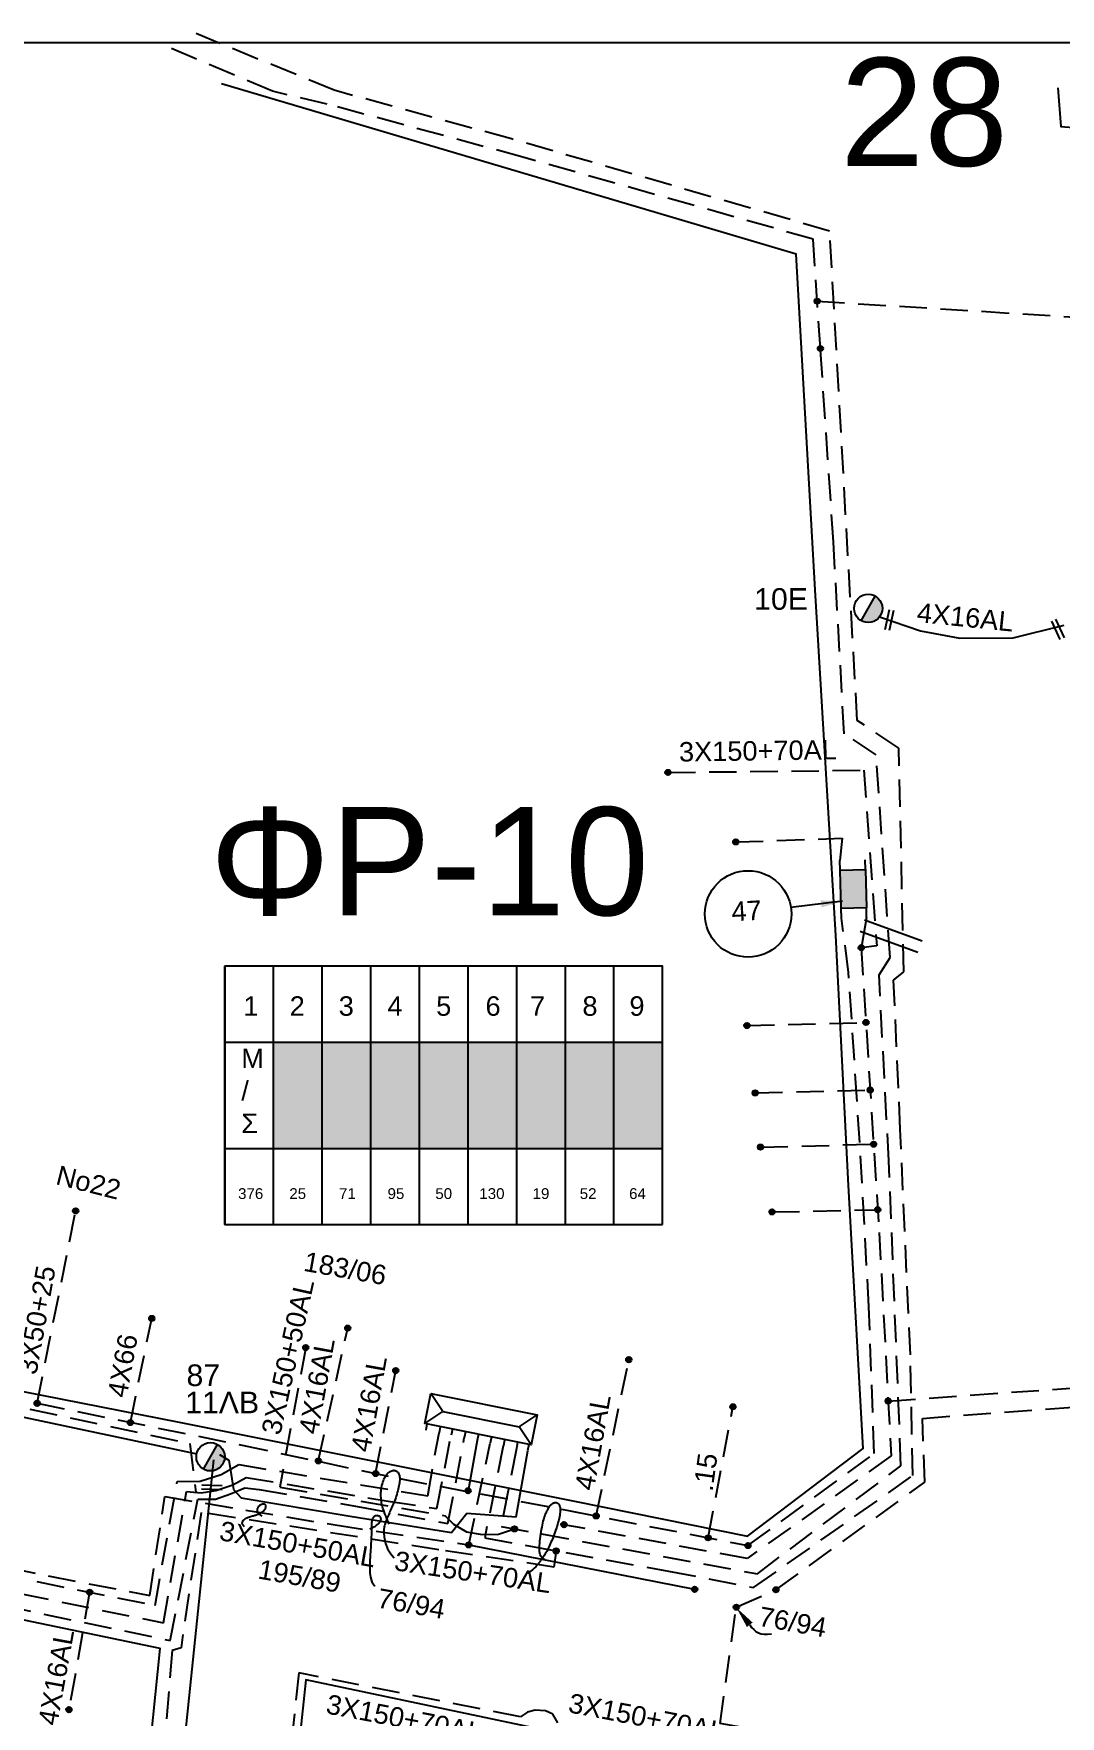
# Model space of a CAD drawing. Header units: millimetres. Extents: x 766 to 1726, y 225 to 629.
# Drawn here: x 1344 to 1391.4, y 528.8 to 606.6 of the extents above; entities that cross this region are included whole.
import ezdxf
from ezdxf.enums import TextEntityAlignment as Align

# ---------------------------------------------------------------- set-up
doc = ezdxf.new("R2010")
doc.units = ezdxf.units.MM
doc.linetypes.add('DASHED', pattern=[19.05, 12.7, -6.35])
for name, color, linetype in [('Link Box 4 Διευθύνσεων', 7, 'Continuous'), ('Άγνωστα', 7, 'Continuous'), ('Ασφαλειοκιβώτια Χ.Τ 9 αναχωρήσεων', 7, 'Continuous'), ('Επιγραφές - Σχήματα', 7, 'Continuous'), ('Καλώδια ΧΤ   3x150+50AL', 7, 'DASHED'), ('Καλώδια ΧΤ   3x150+70AL', 7, 'DASHED'), ('Καλώδια ΧΤ   3x150AL+50XLPE', 7, 'DASHED'), ('Μηχανική τομή', 7, 'Continuous'), ('Στύλος ΦΜ', 7, 'Continuous'), ('Στύλος ΦΜ @ 1', 7, 'Continuous'), ('Συνδέσεις', 7, 'Continuous'), ('Συνεστραμμένα ΧΤ   3x70+54.6+25 AL', 7, 'SYN_LINE'), ('Τομή', 7, 'Continuous'), ('Υποσταθμός πόλεως', 7, 'Continuous'), ('Υπόβαθρο ΔΕΗ', 7, 'Continuous'), ('Υπόγεια Καλώδια Δικτύου ΧΤ   .15', 7, 'DASHED'), ('Υπόγεια καλώδια Δικτύου ΧΤ και Παρ. ΧΤ 3X50AL +25CU  XLPE', 7, 'DASHED'), ('Υπόγεια καλώδια Παροχών ΧΤ   .15', 7, 'DASHED'), ('Υπόγεια καλώδια Παροχών ΧΤ   4x16AL', 7, 'DASHED')]:
    doc.layers.add(name, color=color, linetype=linetype)
doc.styles.add('arial', font='arial.ttf')
doc.styles.get("Standard").update_dxf_attribs({"font": 'arial.ttf'})
doc.linetypes.add('SYN_LINE', pattern='A,0.5,-0.0001,["/\\/\\/\\/",Standard,S=0.1,R=0,X=0,Y=-0.05],-0.25', length=0.7501)
doc.dimstyles.new('ISO-25', dxfattribs={"dimtxt": 2.5, "dimasz": 2.5, "dimexe": 1.25, "dimexo": 0.625, "dimtad": 1, "dimtxsty": 'Standard', "dimcen": 2.5, "dimadec": 0, "dimazin": 0, "dimtfac": 1, "dimtmove": 0, "dimatfit": 3, "dimfxl": 1, "dimarcsym": 0})

# ---------------------------------------------------------------- blocks, each defined once
blk = doc.blocks.new('ΥΠΑΡΧΩΝ ΤΣΙΜΕΝΤΕΝΙΟΣ ΣΤΥΛΟΣ')
at = {"layer": 'Στύλος ΦΜ'}
blk.add_hatch(color=256, dxfattribs=at).paths.add_polyline_path([(-1.29, -2.28, 0.574793), (2.62, 0, 0.268822), (1.3, 2.27)])
blk.add_line((-1.29, -2.28), (1.3, 2.27), dxfattribs=at)
blk.add_circle((0, 0), 2.62, dxfattribs=at)
at = {"layer": 'Στύλος ΦΜ', "flags": 4}
for tag, p in [('ΑΡΙΘΜΟΣ', (-4.68, 8.05)), ('ΤΥΠΟΣ', (-4.91, 3.03))]:
    blk.add_attdef(tag, p, '', height=4, dxfattribs=at)
blk = doc.blocks.new('LINK BOX 4 ΑΝΑΧΩΡΗΣΕΩΝ')
at = {"layer": 'Link Box 4 Διευθύνσεων', "ltscale": 40}
blk.add_hatch(color=256, dxfattribs=at).paths.add_polyline_path([(-3.54, 0), (-3.54, -4.67), (3.54, -4.67), (3.54, 0)])
for p, q in [((-3.54, 0), (-5.33, 0)), ((5.33, 0), (3.54, 0)), ((-3.54, -4.67), (-5.33, -4.67)), ((5.33, -4.67), (3.54, -4.67))]:
    blk.add_line(p, q, dxfattribs=at)
blk.add_lwpolyline([(-3.54, -4.67), (-3.54, 0), (3.54, 0), (3.54, -4.67)], close=True, dxfattribs=at)
blk = doc.blocks.new('_ΣΥΝΔΕΣΗ')
at = {"layer": 'Συνδέσεις', "linetype": 'SYN_LINE', "ltscale": 40}
blk.add_hatch(color=256, dxfattribs=at).paths.add_polyline_path([(0.5, -0.01, 1), (-0.5, -0.01, 1)])
at = {"layer": 'Συνδέσεις'}
blk.add_circle((0, -0.01), 0.5, dxfattribs=at)
blk = doc.blocks.new('ΤΟΜΗ')
at = {"layer": 'Τομή', "ltscale": 40}
for p, q in [((-5.68, 0), (5.68, 0)), ((5.68, -2.33), (-5.68, -2.33))]:
    blk.add_line(p, q, dxfattribs=at)
blk = doc.blocks.new('ΜΗΧΑΝΙΚΗ ΤΟΜΗ')
at = {"layer": 'Μηχανική τομή', "ltscale": 40}
for p, q in [((-1.89, 0.78), (1.89, 0.78)), ((1.89, 0), (-1.89, 0))]:
    blk.add_line(p, q, dxfattribs=at)
blk = doc.blocks.new('ΑΣΦΑΛΕΙΟΚΙΒΩΤΙΟ ΥΠΟΣΤΑΘΜΟΥ 9A ΑΝΑΧΩΡΗΣΕΩΝ')
at = {"layer": 'Ασφαλειοκιβώτια Χ.Τ 9 αναχωρήσεων', "ltscale": 40}
for p, q in [((0, 0), (0, 11.955)), ((2.25, 0), (2.25, 11.955)), ((4.5, 0), (4.5, 11.955)), ((6.75, 0), (6.75, 11.955)), ((9, 0), (9, 11.955)), ((11.25, 0), (11.25, 11.955)), ((13.5, 0), (13.5, 11.955)), ((15.75, 0), (15.75, 11.955)), ((18, 0), (18, 11.955)), ((0, 8.434), (20.25, 8.434)), ((0, 3.521), (20.25, 3.521))]:
    blk.add_line(p, q, dxfattribs=at)
at = {"layer": 'Ασφαλειοκιβώτια Χ.Τ 9 αναχωρήσεων'}
blk.add_lwpolyline([(20.25, 0), (20.25, 11.955), (0, 11.955), (0, 0)], close=True, dxfattribs=at)
for s, p in [('1', (0.855, 9.658)), ('2', (2.997, 9.658)), ('3', (5.265, 9.658)), ('4', (7.521, 9.658)), ('5', (9.774, 9.658)), ('6', (12.057, 9.658)), ('7', (14.118, 9.658)), ('8', (16.54, 9.658)), ('9', (18.714, 9.658))]:
    blk.add_text(s, height=0.9, dxfattribs=at).set_placement(p)
at = {"layer": 'Ασφαλειοκιβώτια Χ.Τ 9 αναχωρήσεων', "ltscale": 40}
for tag, height, p in [('ΟΝΟΜΑ', 1.25, (9.403, 14.063)), ('ΚΕΙΜΕΝΟ 1', 0.5, (1.194, 1.435)), ('ΚΕΙΜΕΝΟ 2', 0.5, (3.37, 1.435)), ('ΚΕΙΜΕΝΟ 3', 0.5, (5.669, 1.435)), ('ΚΕΙΜΕΝΟ 4', 0.5, (7.913, 1.435)), ('ΚΕΙΜΕΝΟ 5', 0.5, (10.123, 1.435)), ('ΚΕΙΜΕΝΟ 6', 0.5, (12.354, 1.435)), ('ΚΕΙΜΕΝΟ 7', 0.5, (14.623, 1.435)), ('ΚΕΙΜΕΝΟ 8', 0.5, (16.804, 1.435)), ('ΚΕΙΜΕΝΟ 9', 0.5, (19.088, 1.435)), ('ΣΧ', 0.5, (9.152, -0.433))]:
    blk.add_attdef(tag, text='', height=height, dxfattribs=at).set_placement(p, align=Align.MIDDLE_CENTER)
blk = doc.blocks.new('ΥΠΟΣΤΑΘΜΟΣ ΠΟΛΕΩΣ 9 ΑΝΑΧΩΡΗΣΕΩΝ')
at = {"layer": 'Υποσταθμός πόλεως', "ltscale": 40}
for p, q in [((-9.63, -2.82), (-9.63, -4)), ((-7.12, -2.82), (-7.12, -4)), ((-4.84, -2.82), (-4.84, -4)), ((-2.36, -2.82), (-2.36, -4)), ((0.09, -2.82), (0.09, -4)), ((2.55, -2.82), (2.55, -4)), ((5.02, -2.82), (5.02, -4)), ((7.48, -2.82), (7.48, -4)), ((9.61, -2.82), (9.61, -4))]:
    blk.add_line(p, q, dxfattribs=at)
blk.add_lwpolyline([(-10.02, 2.82), (10.02, 2.82), (10.02, -2.82), (-10.02, -2.82)], close=True, dxfattribs=at)
for points in [[(-7.21, 0), (-10.02, 2.82)], [(-10.02, -2.82), (-7.21, 0)], [(-7.21, 0), (7.21, 0)], [(7.21, 0), (10.02, 2.82)], [(10.02, -2.82), (7.21, 0)]]:
    blk.add_lwpolyline(points, dxfattribs=at)
at = {"layer": 'Υποσταθμός πόλεως', "linetype": 'SYN_LINE', "ltscale": 40, "flags": 1}
for tag, p in [('ΜΕΤΑΣΧΗΜΑΤΙΣΜΟΣ', (10.79, 1.71)), ('ΙΣΧΥΣ', (10.77, -1.08)), ('ΑΡΙΘΜΟΣ', (10.89, -3.8))]:
    blk.add_attdef(tag, p, '', height=1.8, dxfattribs=at)

msp = doc.modelspace()

# ---------------------------------------------------------------- hatches: boundary and pattern name
at = {"layer": 'Ασφαλειοκιβώτια Χ.Τ 9 αναχωρήσεων'}
for color, points in [(62, [(1357.3, 559.974), (1355.05, 559.974), (1355.05, 555.06), (1357.3, 555.06)]), (30, [(1359.55, 559.974), (1357.3, 559.974), (1357.3, 555.06), (1359.55, 555.06)]), (85, [(1361.8, 559.974), (1359.55, 559.974), (1359.55, 555.06), (1361.8, 555.06)]), (5, [(1364.05, 559.974), (1361.8, 559.974), (1361.8, 555.06), (1364.05, 555.06)]), (6, [(1366.3, 559.974), (1364.05, 559.974), (1364.05, 555.06), (1366.3, 555.06)]), (1, [(1368.55, 559.974), (1366.3, 559.974), (1366.3, 555.06), (1368.55, 555.06)]), (173, [(1370.8, 559.974), (1368.55, 559.974), (1368.55, 555.06), (1370.8, 555.06)]), (27, [(1373.05, 559.974), (1370.8, 559.974), (1370.8, 555.06), (1373.05, 555.06)])]:
    msp.add_hatch(color=color, dxfattribs=at).paths.add_polyline_path(points)

# ---------------------------------------------------------------- linework, layer by layer
at = {"layer": 'Άγνωστα', "color": 6, "linetype": 'DASHED', "ltscale": 0.1}
for points in [[(1376.434, 569.234), (1381.352, 569.403), (1381.252, 568.38)], [(1348.427, 542.385), (1349.419, 547.2)]]:
    msp.add_lwpolyline(points, dxfattribs=at)
at = {"layer": 'Άγνωστα', "color": 2, "linetype": 'DASHED', "ltscale": 0.1}
for points in [[(1382.488, 565.748), (1382.239, 564.345), (1383.066, 551.176), (1383.62, 540.84), (1376.957, 536.093), (1368.484, 537.664)], [(1376.954, 560.743), (1382.456, 560.887)], [(1377.332, 557.631), (1382.653, 557.76)], [(1377.58, 555.124), (1382.81, 555.258)], [(1378.113, 552.126), (1383, 552.23)]]:
    msp.add_lwpolyline(points, dxfattribs=at)
at = {"layer": 'Άγνωστα', "color": 6}
msp.add_lwpolyline([(1364.473, 541.554), (1364.049, 539.235)], dxfattribs=at)
at = {"layer": 'Άγνωστα', "color": 62}
msp.add_lwpolyline([(1352.279, 540.665), (1349.865, 517.432), (1349.868, 517.496), (1348.225, 480.292)], dxfattribs=at)
at = {"layer": 'Επιγραφές - Σχήματα'}
msp.add_lwpolyline([(807.638, 244.256), (1540.689, 244.256), (1540.689, 606.185), (807.638, 606.185)], close=True, dxfattribs=at)
for points in [[(1360.397, 537.682), (1360.319, 537.879), (1360.257, 538.039), (1360.207, 538.167), (1360.168, 538.27), (1360.137, 538.354), (1360.114, 538.424), (1360.095, 538.486), (1360.079, 538.546), (1360.065, 538.609), (1360.051, 538.676), (1360.04, 538.746), (1360.03, 538.82), (1360.023, 538.896), (1360.019, 538.974), (1360.017, 539.055), (1360.02, 539.137), (1360.026, 539.22), (1360.036, 539.304), (1360.05, 539.388), (1360.067, 539.47), (1360.086, 539.549), (1360.108, 539.625), (1360.132, 539.697), (1360.158, 539.764), (1360.186, 539.825), (1360.215, 539.879), (1360.246, 539.929), (1360.277, 539.973), (1360.31, 540.012), (1360.343, 540.047), (1360.377, 540.077), (1360.412, 540.103), (1360.446, 540.125), (1360.482, 540.144), (1360.517, 540.158), (1360.551, 540.168), (1360.586, 540.175), (1360.619, 540.177), (1360.652, 540.174), (1360.683, 540.167), (1360.713, 540.156), (1360.742, 540.14), (1360.769, 540.121), (1360.793, 540.097), (1360.815, 540.069), (1360.835, 540.037), (1360.852, 540.002), (1360.866, 539.964), (1360.877, 539.922), (1360.885, 539.877), (1360.889, 539.828), (1360.89, 539.776), (1360.889, 539.72), (1360.884, 539.66), (1360.877, 539.597), (1360.866, 539.529), (1360.853, 539.457), (1360.837, 539.382), (1360.819, 539.305), (1360.799, 539.226), (1360.777, 539.146), (1360.754, 539.066), (1360.729, 538.986), (1360.702, 538.908), (1360.675, 538.832), (1360.647, 538.758), (1360.618, 538.685), (1360.589, 538.614), (1360.559, 538.544), (1360.529, 538.475), (1360.499, 538.407), (1360.468, 538.339), (1360.438, 538.271), (1360.408, 538.204), (1360.378, 538.137), (1360.35, 538.071), (1360.322, 538.007), (1360.296, 537.945), (1360.272, 537.884), (1360.25, 537.826), (1360.23, 537.771), (1360.212, 537.718), (1360.196, 537.666), (1360.183, 537.615), (1360.172, 537.564), (1360.164, 537.512), (1360.158, 537.46), (1360.154, 537.405), (1360.152, 537.347), (1360.153, 537.288), (1360.157, 537.225), (1360.163, 537.16), (1360.171, 537.093), (1360.182, 537.023), (1360.196, 536.952), (1360.212, 536.877), (1360.231, 536.801), (1360.255, 536.721), (1360.286, 536.638), (1360.327, 536.549), (1360.38, 536.455), (1360.447, 536.355), (1360.53, 536.247), (1360.631, 536.13)], [(1353.71, 537.558), (1353.655, 537.618), (1353.621, 537.674), (1353.607, 537.726), (1353.609, 537.773), (1353.624, 537.816), (1353.65, 537.855), (1353.685, 537.89), (1353.724, 537.921), (1353.766, 537.949), (1353.809, 537.974), (1353.853, 537.995), (1353.898, 538.014), (1353.943, 538.03), (1353.987, 538.045), (1354.03, 538.057), (1354.072, 538.069), (1354.111, 538.08), (1354.148, 538.09), (1354.183, 538.099), (1354.217, 538.109), (1354.251, 538.12), (1354.285, 538.131), (1354.319, 538.143), (1354.353, 538.157), (1354.389, 538.173), (1354.425, 538.191), (1354.461, 538.21), (1354.496, 538.231), (1354.53, 538.252), (1354.562, 538.276), (1354.591, 538.3), (1354.617, 538.325), (1354.639, 538.35), (1354.657, 538.376), (1354.672, 538.402), (1354.683, 538.428), (1354.691, 538.454), (1354.696, 538.478), (1354.698, 538.501), (1354.697, 538.523), (1354.694, 538.543), (1354.688, 538.561), (1354.679, 538.577), (1354.668, 538.59), (1354.654, 538.601), (1354.637, 538.609), (1354.618, 538.613), (1354.596, 538.615), (1354.571, 538.613), (1354.545, 538.607), (1354.517, 538.599), (1354.488, 538.588), (1354.46, 538.575), (1354.433, 538.56), (1354.407, 538.543), (1354.383, 538.525), (1354.363, 538.506), (1354.345, 538.486), (1354.33, 538.465), (1354.318, 538.443), (1354.308, 538.421), (1354.301, 538.397), (1354.296, 538.373), (1354.293, 538.347), (1354.293, 538.321), (1354.297, 538.294), (1354.307, 538.264), (1354.324, 538.231), (1354.351, 538.195), (1354.389, 538.155), (1354.441, 538.11), (1354.508, 538.059)], [(1367.608, 536.036), (1367.529, 536.085), (1367.467, 536.14), (1367.422, 536.202), (1367.39, 536.269), (1367.37, 536.342), (1367.359, 536.421), (1367.355, 536.506), (1367.356, 536.598), (1367.361, 536.695), (1367.368, 536.798), (1367.377, 536.904), (1367.389, 537.013), (1367.403, 537.122), (1367.418, 537.232), (1367.434, 537.339), (1367.452, 537.444), (1367.471, 537.545), (1367.49, 537.641), (1367.51, 537.733), (1367.531, 537.82), (1367.553, 537.903), (1367.575, 537.981), (1367.598, 538.055), (1367.622, 538.124), (1367.647, 538.189), (1367.671, 538.249), (1367.697, 538.304), (1367.722, 538.355), (1367.748, 538.402), (1367.774, 538.445), (1367.8, 538.483), (1367.825, 538.518), (1367.851, 538.549), (1367.876, 538.575), (1367.9, 538.599), (1367.925, 538.619), (1367.949, 538.636), (1367.972, 538.651), (1367.995, 538.663), (1368.017, 538.673), (1368.039, 538.68), (1368.059, 538.686), (1368.08, 538.689), (1368.099, 538.69), (1368.119, 538.69), (1368.137, 538.686), (1368.155, 538.681), (1368.173, 538.674), (1368.19, 538.664), (1368.207, 538.652), (1368.223, 538.637), (1368.238, 538.62), (1368.252, 538.601), (1368.265, 538.578), (1368.277, 538.553), (1368.287, 538.525), (1368.296, 538.494), (1368.303, 538.46), (1368.308, 538.422), (1368.311, 538.38), (1368.312, 538.333), (1368.31, 538.283), (1368.306, 538.227), (1368.298, 538.166), (1368.288, 538.099), (1368.275, 538.028), (1368.26, 537.952), (1368.242, 537.874), (1368.222, 537.794), (1368.2, 537.712), (1368.176, 537.629), (1368.151, 537.547), (1368.125, 537.467), (1368.098, 537.387), (1368.069, 537.308), (1368.04, 537.23), (1368.01, 537.153), (1367.98, 537.077), (1367.949, 537.001), (1367.918, 536.926), (1367.886, 536.85), (1367.854, 536.776), (1367.822, 536.703), (1367.789, 536.631), (1367.756, 536.561), (1367.723, 536.494), (1367.689, 536.429), (1367.655, 536.368), (1367.621, 536.31), (1367.586, 536.256), (1367.551, 536.203), (1367.515, 536.152), (1367.479, 536.102), (1367.442, 536.051), (1367.405, 536), (1367.367, 535.948), (1367.328, 535.893), (1367.286, 535.836), (1367.238, 535.776), (1367.18, 535.713), (1367.111, 535.647), (1367.027, 535.577), (1366.926, 535.503), (1366.805, 535.425)], [(1359.499, 537.469), (1359.603, 537.518), (1359.69, 537.562), (1359.762, 537.602), (1359.82, 537.639), (1359.867, 537.673), (1359.904, 537.705), (1359.934, 537.736), (1359.959, 537.767), (1359.979, 537.797), (1359.997, 537.827), (1360.01, 537.856), (1360.019, 537.885), (1360.024, 537.913), (1360.025, 537.939), (1360.022, 537.964), (1360.013, 537.987), (1360, 538.007), (1359.983, 538.025), (1359.962, 538.041), (1359.938, 538.055), (1359.913, 538.065), (1359.886, 538.073), (1359.859, 538.078), (1359.833, 538.081), (1359.807, 538.08), (1359.783, 538.076), (1359.76, 538.069), (1359.737, 538.059), (1359.717, 538.047), (1359.697, 538.032), (1359.679, 538.014), (1359.662, 537.994), (1359.647, 537.971), (1359.633, 537.945), (1359.62, 537.916), (1359.609, 537.884), (1359.6, 537.847), (1359.592, 537.805), (1359.586, 537.759), (1359.581, 537.707), (1359.579, 537.649), (1359.577, 537.585), (1359.577, 537.516), (1359.577, 537.442), (1359.577, 537.363), (1359.577, 537.279), (1359.576, 537.19), (1359.574, 537.098), (1359.57, 537.001), (1359.565, 536.902), (1359.559, 536.801), (1359.552, 536.699), (1359.545, 536.598), (1359.538, 536.498), (1359.531, 536.401), (1359.525, 536.307), (1359.52, 536.217), (1359.515, 536.131), (1359.512, 536.048), (1359.509, 535.965), (1359.507, 535.883), (1359.505, 535.799), (1359.504, 535.713), (1359.504, 535.624), (1359.505, 535.53), (1359.508, 535.433), (1359.517, 535.332), (1359.534, 535.23), (1359.562, 535.128), (1359.602, 535.025), (1359.657, 534.924), (1359.73, 534.824)], [(1377.081, 533.036), (1377.169, 532.915), (1377.263, 532.811), (1377.365, 532.726), (1377.479, 532.661), (1377.605, 532.616), (1377.747, 532.594), (1377.907, 532.594), (1378.087, 532.619)]]:
    msp.add_lwpolyline(points, dxfattribs=at)
msp.add_circle((1377.005, 565.905), 2, dxfattribs=at)
msp.add_solid([(1376.949, 532.933), (1376.466, 533.824), (1377.212, 533.138)], dxfattribs=at)
at = {"layer": 'Καλώδια ΧΤ   3x150+50AL', "color": 1, "ltscale": 0.1}
msp.add_lwpolyline([(1356.541, 545.853), (1355.337, 539.405), (1362.985, 538.075), (1363.372, 537.683), (1363.973, 537.338), (1364.703, 537.216), (1365.463, 537.223), (1366.199, 537.47)], dxfattribs=at)
at = {"layer": 'Καλώδια ΧΤ   3x150+50AL', "color": 27, "ltscale": 0.1}
for points in [[(1378.292, 534.652), (1385.177, 539.627), (1385.071, 542.579), (1393.449, 543.21)], [(1376.46, 533.848), (1378.292, 534.652)], [(1380.408, 527.594), (1375.712, 528.476), (1376.46, 533.848)]]:
    msp.add_lwpolyline(points, dxfattribs=at)
at = {"layer": 'Καλώδια ΧΤ   3x150+50AL', "color": 62}
msp.add_lwpolyline([(1352.557, 540.91), (1352.984, 540.654), (1353.083, 539.981), (1353.203, 539.285), (1353.551, 538.911), (1358.509, 538.07), (1363.291, 537.309), (1363.998, 538.2), (1366.281, 538.026), (1366.807, 541.084)], dxfattribs=at)
at = {"layer": 'Καλώδια ΧΤ   3x150+50AL', "color": 173, "linetype": 'DASHED', "ltscale": 0.1}
msp.add_lwpolyline([(1368.125, 536.452), (1368.125, 536.452), (1368.025, 535.703), (1362.704, 536.505), (1351.696, 538.233)], dxfattribs=at)
at = {"layer": 'Καλώδια ΧΤ   3x150+50AL', "color": 30}
msp.add_lwpolyline([(1364.08, 536.729), (1374.531, 534.674)], dxfattribs=at)
at = {"layer": 'Καλώδια ΧΤ   3x150+70AL', "color": 173, "ltscale": 0.1}
msp.add_lwpolyline([(1365.681, 541.311), (1364.818, 537.053), (1373.324, 535.52), (1377.256, 534.76), (1384.623, 539.933), (1384.51, 545.519), (1384.041, 555.949), (1383.738, 562.838), (1384.209, 563.235), (1383.977, 573.577), (1382.055, 574.856), (1380.776, 597.486), (1366.054, 601.745), (1357.855, 603.993), (1351.474, 606.613)], dxfattribs=at)
at = {"layer": 'Καλώδια ΧΤ   3x150+70AL', "color": 1, "ltscale": 0.1}
for points in [[(1380.349, 592.054), (1380.008, 597.11), (1366.588, 600.902), (1357.538, 603.353), (1355.003, 603.947), (1350.211, 605.976)], [(1380.202, 594.242), (1409.762, 592.418), (1409.574, 586.309)], [(1366.285, 541.189), (1365.578, 537.585), (1377.432, 535.391), (1384.077, 540.388), (1383.514, 554.487), (1383.06, 563.086), (1383.577, 563.89), (1382.923, 573.27), (1381.449, 574.239), (1380.953, 583.106), (1380.349, 592.054)]]:
    msp.add_lwpolyline(points, dxfattribs=at)
at = {"layer": 'Καλώδια ΧΤ   3x150+70AL', "color": 2, "ltscale": 0.1}
msp.add_lwpolyline([(1373.294, 572.45), (1382.359, 572.55), (1382.955, 564.426), (1382.239, 564.345)], dxfattribs=at)
at = {"layer": 'Καλώδια ΧΤ   3x150+70AL', "color": 6, "ltscale": 0.1}
msp.add_lwpolyline([(1344.115, 543.278), (1353.526, 541.352), (1360.879, 539.795), (1368.703, 538.317), (1376.995, 536.695), (1382.843, 540.95), (1382.596, 547.743), (1382.169, 555.337), (1381.654, 563.202), (1381.322, 565.717)], dxfattribs=at)
at = {"layer": 'Καλώδια ΧΤ   3x150+70AL', "color": 27, "ltscale": 0.1}
for points in [[(1281.184, 553.088), (1282.664, 552.332), (1283.963, 551.576), (1279.568, 539.246), (1291.683, 538.232), (1293.661, 544.677), (1316.658, 540.057), (1339.652, 535.232), (1349.964, 533.118), (1351.021, 539.199), (1351.708, 539.143), (1352.381, 539.25), (1353.165, 539.501), (1353.782, 539.853), (1360.361, 538.751), (1362.604, 538.41), (1363.265, 541.797)], [(1368.197, 528.508), (1367.975, 528.894), (1367.635, 529.051), (1367.147, 529.081), (1366.795, 528.99), (1366.479, 528.783), (1356.218, 530.806), (1355.297, 522.211), (1354.321, 512.711)]]:
    msp.add_lwpolyline(points, dxfattribs=at)
at = {"layer": 'Καλώδια ΧΤ   3x150+70AL', "color": 85, "ltscale": 0.1}
msp.add_lwpolyline([(1296.261, 542.694), (1296.92, 544.56), (1298.978, 544.183), (1310.245, 541.869), (1321.714, 539.494), (1336.635, 536.536), (1349.569, 533.93), (1350.6, 539.661), (1351.657, 539.678), (1352.631, 539.989), (1353.442, 540.445), (1362.182, 538.997), (1362.707, 541.91)], dxfattribs=at)
at = {"layer": 'Καλώδια ΧΤ   3x150+70AL', "color": 5, "ltscale": 0.1}
msp.add_lwpolyline([(1271.512, 464.699), (1277.211, 483.714), (1278.074, 484.541), (1280.788, 493.072), (1284.022, 503.019), (1284.28, 503.713), (1287.403, 513.614), (1288.796, 517.992), (1289.907, 521.371), (1290.201, 522.211), (1292.273, 528.898), (1295.217, 537.831), (1297.008, 543.304), (1311.703, 540.335), (1336.968, 535.091), (1350.273, 532.307), (1351.543, 538.85), (1352.363, 538.841), (1353.061, 539.083), (1353.722, 539.362), (1354.393, 539.297), (1358.931, 538.499), (1363.12, 537.72), (1363.874, 541.675)], dxfattribs=at)
at = {"layer": 'Καλώδια ΧΤ   3x150AL+50XLPE', "color": 30, "ltscale": 0.1}
msp.add_lwpolyline([(1308.919, 577.77), (1304.705, 564.29), (1302.359, 556.413), (1300.104, 549.403), (1298.72, 544.841), (1305.585, 543.33), (1312.389, 541.952), (1322.718, 539.767), (1333.448, 537.608), (1344.632, 535.296), (1349.328, 534.382), (1350.015, 538.965), (1357.908, 537.649), (1364.08, 536.729), (1365.076, 541.433)], dxfattribs=at)
at = {"layer": 'Καλώδια ΧΤ   3x150AL+50XLPE', "color": 27, "linetype": 'DASHED', "ltscale": 0.1}
msp.add_lwpolyline([(1328.821, 546.303), (1341.916, 543.411), (1351.174, 541.416), (1351.462, 539.163)], dxfattribs=at)
at = {"layer": 'Καλώδια ΧΤ   3x150AL+50XLPE', "color": 173, "linetype": 'DASHED', "ltscale": 0.1}
msp.add_lwpolyline([(1351.696, 538.233), (1350.77, 531.963), (1350.36, 531.842), (1349.561, 522.211), (1349.301, 519.037, 0.894842), (1348.788, 516.006), (1346.667, 493.573), (1346.992, 493.16), (1346.826, 492.67), (1346.428, 492.299)], format="xyb", dxfattribs=at)
at = {"layer": 'Συνεστραμμένα ΧΤ   3x70+54.6+25 AL', "color": 62, "ltscale": 10}
msp.add_lwpolyline([(1322.103, 547.172), (1351.496, 540.945)], dxfattribs=at)
at = {"layer": 'Υπόβαθρο ΔΕΗ'}
for points in [[(1318.499, 606.185), (1314.618, 594.097), (1309.867, 578.577), (1306.159, 566.163), (1303.139, 556.085), (1308.269, 550.917), (1318.145, 548.879), (1330.664, 546.338), (1350.683, 542.399), (1368.974, 538.747), (1376.97, 537.136), (1382.334, 541.194), (1381.654, 553.355), (1381.059, 564.908), (1380.113, 580.901), (1379.225, 596.418), (1366.426, 600.212), (1352.647, 604.29)], [(1391.34, 604.109), (1391.473, 602.324), (1409.862, 600.842), (1433.973, 598.97), (1456.118, 597.272), (1478.362, 595.573), (1499.321, 593.915), (1506.051, 593.477), (1505.852, 599.849), (1505.73, 603.186)], [(1348.819, 522.211), (1349.812, 531.944), (1337.946, 534.411), (1324.403, 537.164), (1310.563, 539.992), (1297.217, 542.74), (1294.645, 534.803), (1290.506, 522.211), (1284.77, 504.311), (1318.597, 494.608), (1344.89, 487.094), (1345.26, 487.292), (1348.777, 522.211)], [(1384.029, 522.211), (1383.974, 524.782), (1381.42, 525.256), (1368.254, 528.021), (1356.548, 530.488), (1355.664, 522.211), (1352.229, 486.138), (1386.311, 474.111), (1384.029, 522.211)]]:
    msp.add_lwpolyline(points, dxfattribs=at)
at = {"layer": 'Υπόγεια Καλώδια Δικτύου ΧΤ   .15', "color": 2, "ltscale": 0.1}
msp.add_lwpolyline([(1383.484, 543.379), (1394.84, 544.187), (1393.919, 558.076), (1392.841, 572.698), (1392.871, 572.986), (1393.003, 573.131), (1393.167, 573.241), (1393.381, 573.25), (1403.945, 570.69), (1418.961, 567.071), (1432.151, 563.909), (1446.949, 560.449), (1449.489, 559.764), (1449.951, 560.143), (1450.304, 560.305), (1450.732, 560.339), (1451.449, 560.18)], dxfattribs=at)
at = {"layer": 'Υπόγεια καλώδια Δικτύου ΧΤ και Παρ. ΧΤ 3X50AL +25CU  XLPE', "color": 6, "linetype": 'DASHED', "ltscale": 0.1}
msp.add_lwpolyline([(1344.115, 543.278), (1345.898, 552.175)], dxfattribs=at)
at = {"layer": 'Υπόγεια καλώδια Παροχών ΧΤ   .15', "color": 6, "ltscale": 0.1}
msp.add_lwpolyline([(1375.154, 537.055), (1376.301, 543.116)], dxfattribs=at)
at = {"layer": 'Υπόγεια καλώδια Παροχών ΧΤ   4x16AL', "color": 85, "linetype": 'Continuous', "ltscale": 0.1}
msp.add_lwpolyline([(1383.082, 579.64), (1384.978, 578.999), (1386.792, 578.666), (1389.259, 578.68), (1391.624, 579.255)], dxfattribs=at)
at = {"layer": 'Υπόγεια καλώδια Παροχών ΧΤ   4x16AL', "color": 6, "ltscale": 0.1}
for points in [[(1357.119, 540.591), (1358.481, 546.751)], [(1359.773, 540.029), (1360.703, 544.792)], [(1369.977, 538.068), (1371.485, 545.296)]]:
    msp.add_lwpolyline(points, dxfattribs=at)
at = {"layer": 'Υπόγεια καλώδια Παροχών ΧΤ   4x16AL', "color": 85, "ltscale": 0.1}
msp.add_lwpolyline([(1346.544, 534.54), (1345.586, 529.109)], dxfattribs=at)

# ---------------------------------------------------------------- block references
at = {"layer": 'Link Box 4 Διευθύνσεων', "xscale": 0.2499999999999629, "yscale": 0.2499999999999629, "zscale": 0.2499999999999629, "rotation": 271.5053317543584}
msp.add_blockref('LINK BOX 4 ΑΝΑΧΩΡΗΣΕΩΝ', (1382.453, 567.079), dxfattribs=at)
at = {"layer": 'Ασφαλειοκιβώτια Χ.Τ 9 αναχωρήσεων'}
ref = msp.add_blockref('ΑΣΦΑΛΕΙΟΚΙΒΩΤΙΟ ΥΠΟΣΤΑΘΜΟΥ 9A ΑΝΑΧΩΡΗΣΕΩΝ', (1352.8, 551.539), dxfattribs=at)
ref.add_attrib('ΚΕΙΜΕΝΟ 9', '64', dxfattribs={"ltscale": 40, "height": 0.5}).set_placement((1371.888, 552.974), align=Align.MIDDLE_CENTER)
ref.add_attrib('ΚΕΙΜΕΝΟ 8', '52', dxfattribs={"ltscale": 40, "height": 0.5}).set_placement((1369.604, 552.974), align=Align.MIDDLE_CENTER)
ref.add_attrib('ΚΕΙΜΕΝΟ 7', '19', dxfattribs={"ltscale": 40, "height": 0.5}).set_placement((1367.423, 552.974), align=Align.MIDDLE_CENTER)
ref.add_attrib('ΚΕΙΜΕΝΟ 6', '130', dxfattribs={"ltscale": 40, "height": 0.5}).set_placement((1365.154, 552.974), align=Align.MIDDLE_CENTER)
ref.add_attrib('ΚΕΙΜΕΝΟ 5', '50', dxfattribs={"ltscale": 40, "height": 0.5}).set_placement((1362.924, 552.974), align=Align.MIDDLE_CENTER)
ref.add_attrib('ΚΕΙΜΕΝΟ 4', '95', dxfattribs={"ltscale": 40, "height": 0.5}).set_placement((1360.713, 552.974), align=Align.MIDDLE_CENTER)
ref.add_attrib('ΚΕΙΜΕΝΟ 3', '71', dxfattribs={"ltscale": 40, "height": 0.5}).set_placement((1358.469, 552.974), align=Align.MIDDLE_CENTER)
ref.add_attrib('ΚΕΙΜΕΝΟ 1', '376', dxfattribs={"ltscale": 40, "height": 0.5}).set_placement((1353.994, 552.974), align=Align.MIDDLE_CENTER)
ref.add_attrib('ΚΕΙΜΕΝΟ 2', '25', dxfattribs={"ltscale": 40, "height": 0.5}).set_placement((1356.17, 552.974), align=Align.MIDDLE_CENTER)
at = {"layer": 'Μηχανική τομή'}
for p, xscale, yscale, zscale, rotation in [((1383.634, 579.479), 0.2500000000000078, 0.2500000000000078, 0.2500000000000078, 77.5234828171789), ((1391.425, 579.102), 0.249999999999952, 0.249999999999952, 0.249999999999952, 114.5831262597726), ((1352.201, 539.492), 0.2500000000000037, 0.2500000000000037, 0.2500000000000037, 178.195826314122)]:
    msp.add_blockref('ΜΗΧΑΝΙΚΗ ΤΟΜΗ', p, dxfattribs=dict(at, xscale=xscale, yscale=yscale, zscale=zscale, rotation=rotation))
at = {"layer": 'Στύλος ΦΜ @ 1', "ltscale": 40}
ref = msp.add_blockref('ΥΠΑΡΧΩΝ ΤΣΙΜΕΝΤΕΝΙΟΣ ΣΤΥΛΟΣ', (1382.561, 580.036), dxfattribs=dict(at, xscale=0.25, yscale=0.25, zscale=0.25))
ref.add_attrib('ΤΥΠΟΣ', '10E', (1377.285, 579.971), dxfattribs={"layer": 'Στύλος ΦΜ', "height": 1, "flags": 4})
ref = msp.add_blockref('ΥΠΑΡΧΩΝ ΤΣΙΜΕΝΤΕΝΙΟΣ ΣΤΥΛΟΣ', (1352.135, 540.802), dxfattribs=dict(at, xscale=0.25, yscale=0.25, zscale=0.25))
ref.add_attrib('ΤΥΠΟΣ', '11ΛB', (1350.965, 542.816), dxfattribs={"layer": 'Στύλος ΦΜ', "height": 1, "flags": 4})
ref.add_attrib('ΑΡΙΘΜΟΣ', '87', (1351.024, 544.073), dxfattribs={"layer": 'Στύλος ΦΜ', "height": 1, "flags": 4})
at = {"layer": 'Συνδέσεις', "xscale": 0.25, "yscale": 0.25, "zscale": 0.25}
for p in [(1380.202, 594.245), (1380.35, 592.056), (1373.295, 572.453), (1376.435, 569.237), (1382.24, 564.348), (1376.955, 560.746), (1382.457, 560.89), (1377.332, 557.634), (1382.653, 557.763), (1377.581, 555.127), (1382.811, 555.261), (1345.898, 552.178), (1378.113, 552.129), (1383.001, 552.233), (1349.42, 547.203), (1358.482, 546.754), (1356.541, 545.856), (1360.704, 544.795), (1371.485, 545.298), (1344.115, 543.278), (1376.302, 543.119), (1383.485, 543.382), (1348.428, 542.388), (1357.125, 540.618), (1359.774, 540.032), (1364.049, 539.235), (1368.485, 537.667), (1369.977, 538.071), (1366.2, 537.473), (1375.154, 537.058), (1364.081, 536.732), (1368.126, 536.455), (1376.996, 536.698), (1346.545, 534.542), (1374.532, 534.677), (1378.292, 534.655), (1376.461, 533.851), (1345.586, 529.112)]:
    msp.add_blockref('_ΣΥΝΔΕΣΗ', p, dxfattribs=at)
at = {"layer": 'Τομή', "xscale": 0.2500000000002411, "yscale": 0.2500000000002411, "zscale": 0.2500000000002411, "rotation": 340.0220630948439}
msp.add_blockref('ΤΟΜΗ', (1383.726, 565.154), dxfattribs=at)
at = {"layer": 'Υποσταθμός πόλεως', "xscale": 0.2499999999999996, "yscale": 0.2499999999999996, "zscale": 0.2499999999999996, "rotation": 348.6153115676273}
msp.add_blockref('ΥΠΟΣΤΑΘΜΟΣ ΠΟΛΕΩΣ 9 ΑΝΑΧΩΡΗΣΕΩΝ', (1364.649, 542.539), dxfattribs=at)

# ---------------------------------------------------------------- texts
at = {"layer": 'Άγνωστα', "color": 7, "insert": (1347.366, 543.653), "char_height": 0.9, "width": 84.18588, "attachment_point": 1, "rotation": 79.76833}
msp.add_mtext('4X66', dxfattribs=at)
at = {"layer": 'Ασφαλειοκιβώτια Χ.Τ 9 αναχωρήσεων', "insert": (1353.559, 559.677), "char_height": 0.9, "width": 2.17983, "attachment_point": 1}
msp.add_mtext('M\\P/\\PΣ', dxfattribs=at)
at = {"layer": 'Επιγραφές - Σχήματα', "char_height": 5, "attachment_point": 1}
for s, insert, width in [('28', (1381.264, 605.496), 0.34863), ('ΦΡ-10', (1352.097, 570.845), 4.30029)]:
    msp.add_mtext(s, dxfattribs=dict(at, insert=insert, width=width))
at = {"layer": 'Επιγραφές - Σχήματα', "ltscale": 40, "char_height": 0.9, "width": 47.0228, "attachment_point": 1, "style": 'arial'}
for s, insert, rotation in [('{\\fArial|b0|i0|c161|p34;47}', (1376.209, 566.459), 3.35504), ('{\\fArial|b0|i0|c161|p34;183/06}', (1356.553, 550.294), 349.9699), ('{\\fArial|b0|i0|c161|p34;195/89}', (1354.441, 536.068), 349.9699), ('{\\fArial|b0|i0|c161|p34;76/94}', (1359.955, 534.73), 349.9699), ('{\\fArial|b0|i0|c161|p34;76/94}', (1377.599, 533.885), 349.9699)]:
    msp.add_mtext(s, dxfattribs=dict(at, insert=insert, rotation=rotation))
at = {"layer": 'Επιγραφές - Σχήματα', "insert": (1345.146, 554.29), "char_height": 0.9, "width": 84.18588, "attachment_point": 1, "rotation": 345.91745, "style": 'arial'}
msp.add_mtext('No22', dxfattribs=at)
at = {"layer": 'Καλώδια ΧΤ   3x150+50AL', "color": 7, "char_height": 0.9, "width": 84.18588, "attachment_point": 1}
for insert, rotation in [((1354.48, 541.958), 77.49757), ((1352.652, 537.843), 349.97209)]:
    msp.add_mtext('3X150+50AL', dxfattribs=dict(at, insert=insert, rotation=rotation))
at = {"layer": 'Καλώδια ΧΤ   3x150+70AL', "color": 7, "char_height": 0.9, "width": 84.18588, "attachment_point": 1}
for insert, rotation in [((1373.799, 573.85), 0.82312), ((1360.728, 536.456), 351.53846), ((1357.598, 529.83), 349.22846), ((1368.809, 529.881), 349.15529)]:
    msp.add_mtext('3X150+70AL', dxfattribs=dict(at, insert=insert, rotation=rotation))
at = {"layer": 'Υπόγεια καλώδια Δικτύου ΧΤ και Παρ. ΧΤ 3X50AL +25CU  XLPE', "color": 7, "insert": (1343.191, 544.715), "char_height": 0.9, "width": 84.18588, "attachment_point": 1, "rotation": 79.76833}
msp.add_mtext('3X50+25', dxfattribs=at)
at = {"layer": 'Υπόγεια καλώδια Παροχών ΧΤ   .15', "color": 7, "insert": (1374.464, 539.293), "char_height": 0.9, "width": 84.18588, "attachment_point": 1, "rotation": 82.13932}
msp.add_mtext('.15', dxfattribs=at)
at = {"layer": 'Υπόγεια καλώδια Παροχών ΧΤ   4x16AL', "color": 7, "char_height": 0.9, "width": 84.18588, "attachment_point": 1}
for insert, rotation in [((1384.873, 580.304), 354.24744), ((1356.212, 541.957), 79.76833), ((1358.622, 541.131), 79.76833), ((1368.978, 539.357), 79.76833), ((1344.152, 528.492), 79.76833)]:
    msp.add_mtext('4X16AL', dxfattribs=dict(at, insert=insert, rotation=rotation))

# ---------------------------------------------------------------- leaders
at = {"layer": 'Επιγραφές - Σχήματα'}
msp.add_leader([(1381.377, 566.491), (1378.983, 566.199)], dimstyle='ISO-25', override={"dimasz": 1, "dimgap": 0.625, "dimtad": 0}, dxfattribs=at)

doc.saveas('drawing.dxf')
